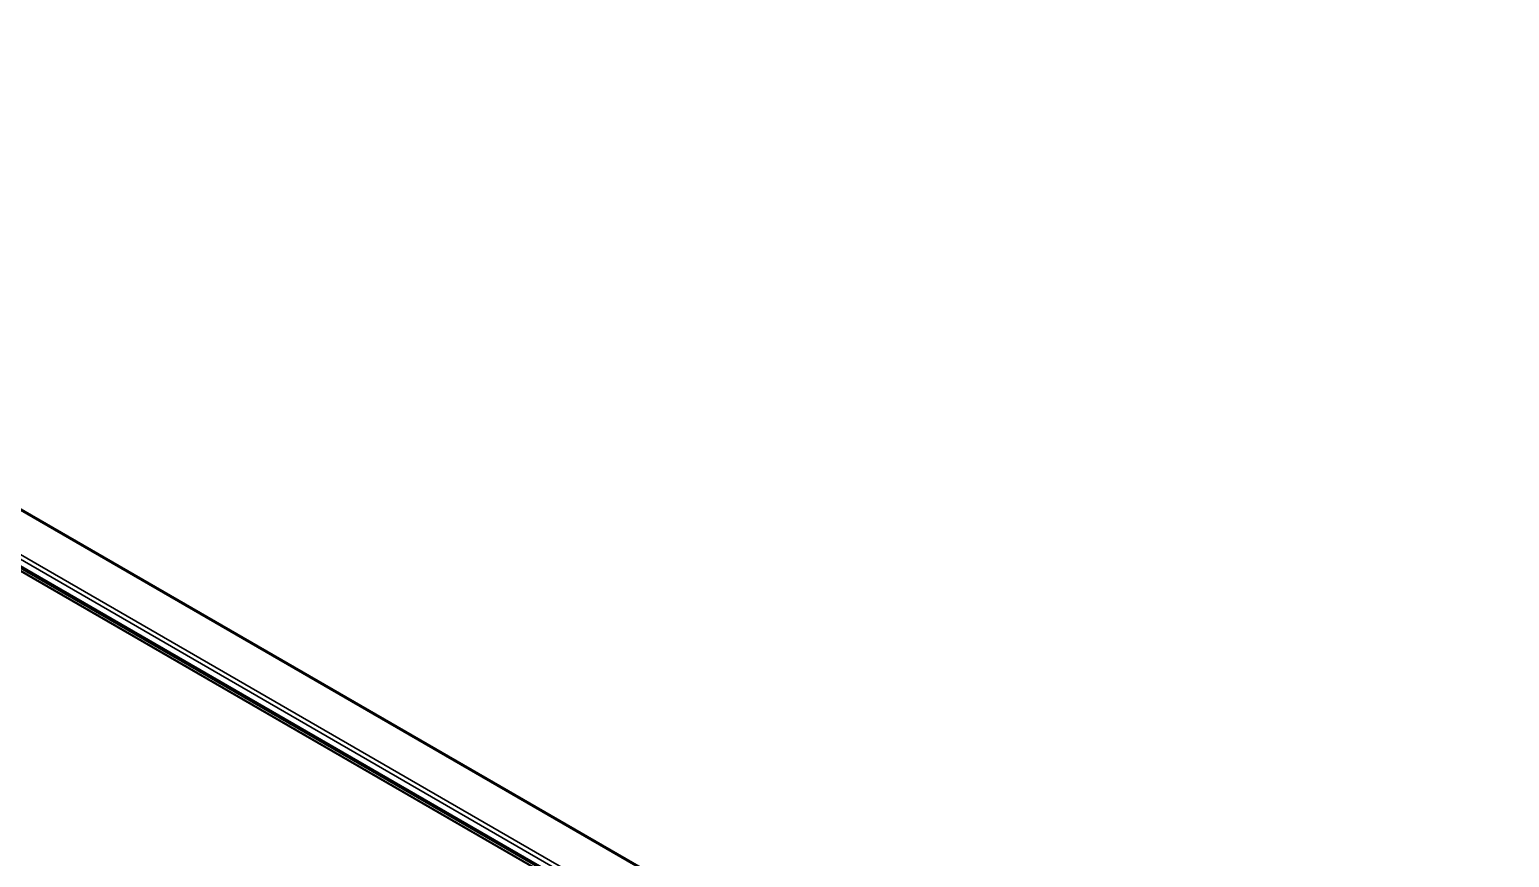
# Model space of a CAD drawing. Header units: millimetres. Extents: x 100 to 5488, y 100 to 4218.
# Drawn here: x 3084.4 to 3333.9, y 3533.4 to 3672.9 of the extents above; entities that cross this region are included whole.
import ezdxf

# ---------------------------------------------------------------- set-up
doc = ezdxf.new("R2010")
doc.units = ezdxf.units.MM
doc.header["$LTSCALE"] = 20
doc.layers.add('Visible (ANSI)', color=7, linetype='Continuous', lineweight=50)
doc.layers.add('Visible Narrow (ANSI)', color=7, linetype='Continuous', lineweight=35)

msp = doc.modelspace()

# ---------------------------------------------------------------- linework, layer by layer
at = {"layer": 'Visible (ANSI)'}
for p, q in [((3615.965, 3284.261), (2942.799, 3672.914)), ((3609.01, 3278.573), (2935.845, 3667.225))]:
    msp.add_line(p, q, dxfattribs=at)
at = {"layer": 'Visible Narrow (ANSI)'}
for p, q in [((3615.715, 3284.237), (2942.549, 3672.889)), ((3608.907, 3279.898), (2935.741, 3668.55)), ((2936.095, 3669.162), (3609.26, 3280.51)), ((2935.741, 3667.454), (3608.907, 3278.801)), ((3605.725, 3280.265), (2939.277, 3665.039)), ((2944.156, 3661.814), (3601.199, 3282.47)), ((2944.28, 3661.641), (3601.112, 3282.419))]:
    msp.add_line(p, q, dxfattribs=at)

doc.saveas('drawing.dxf')
